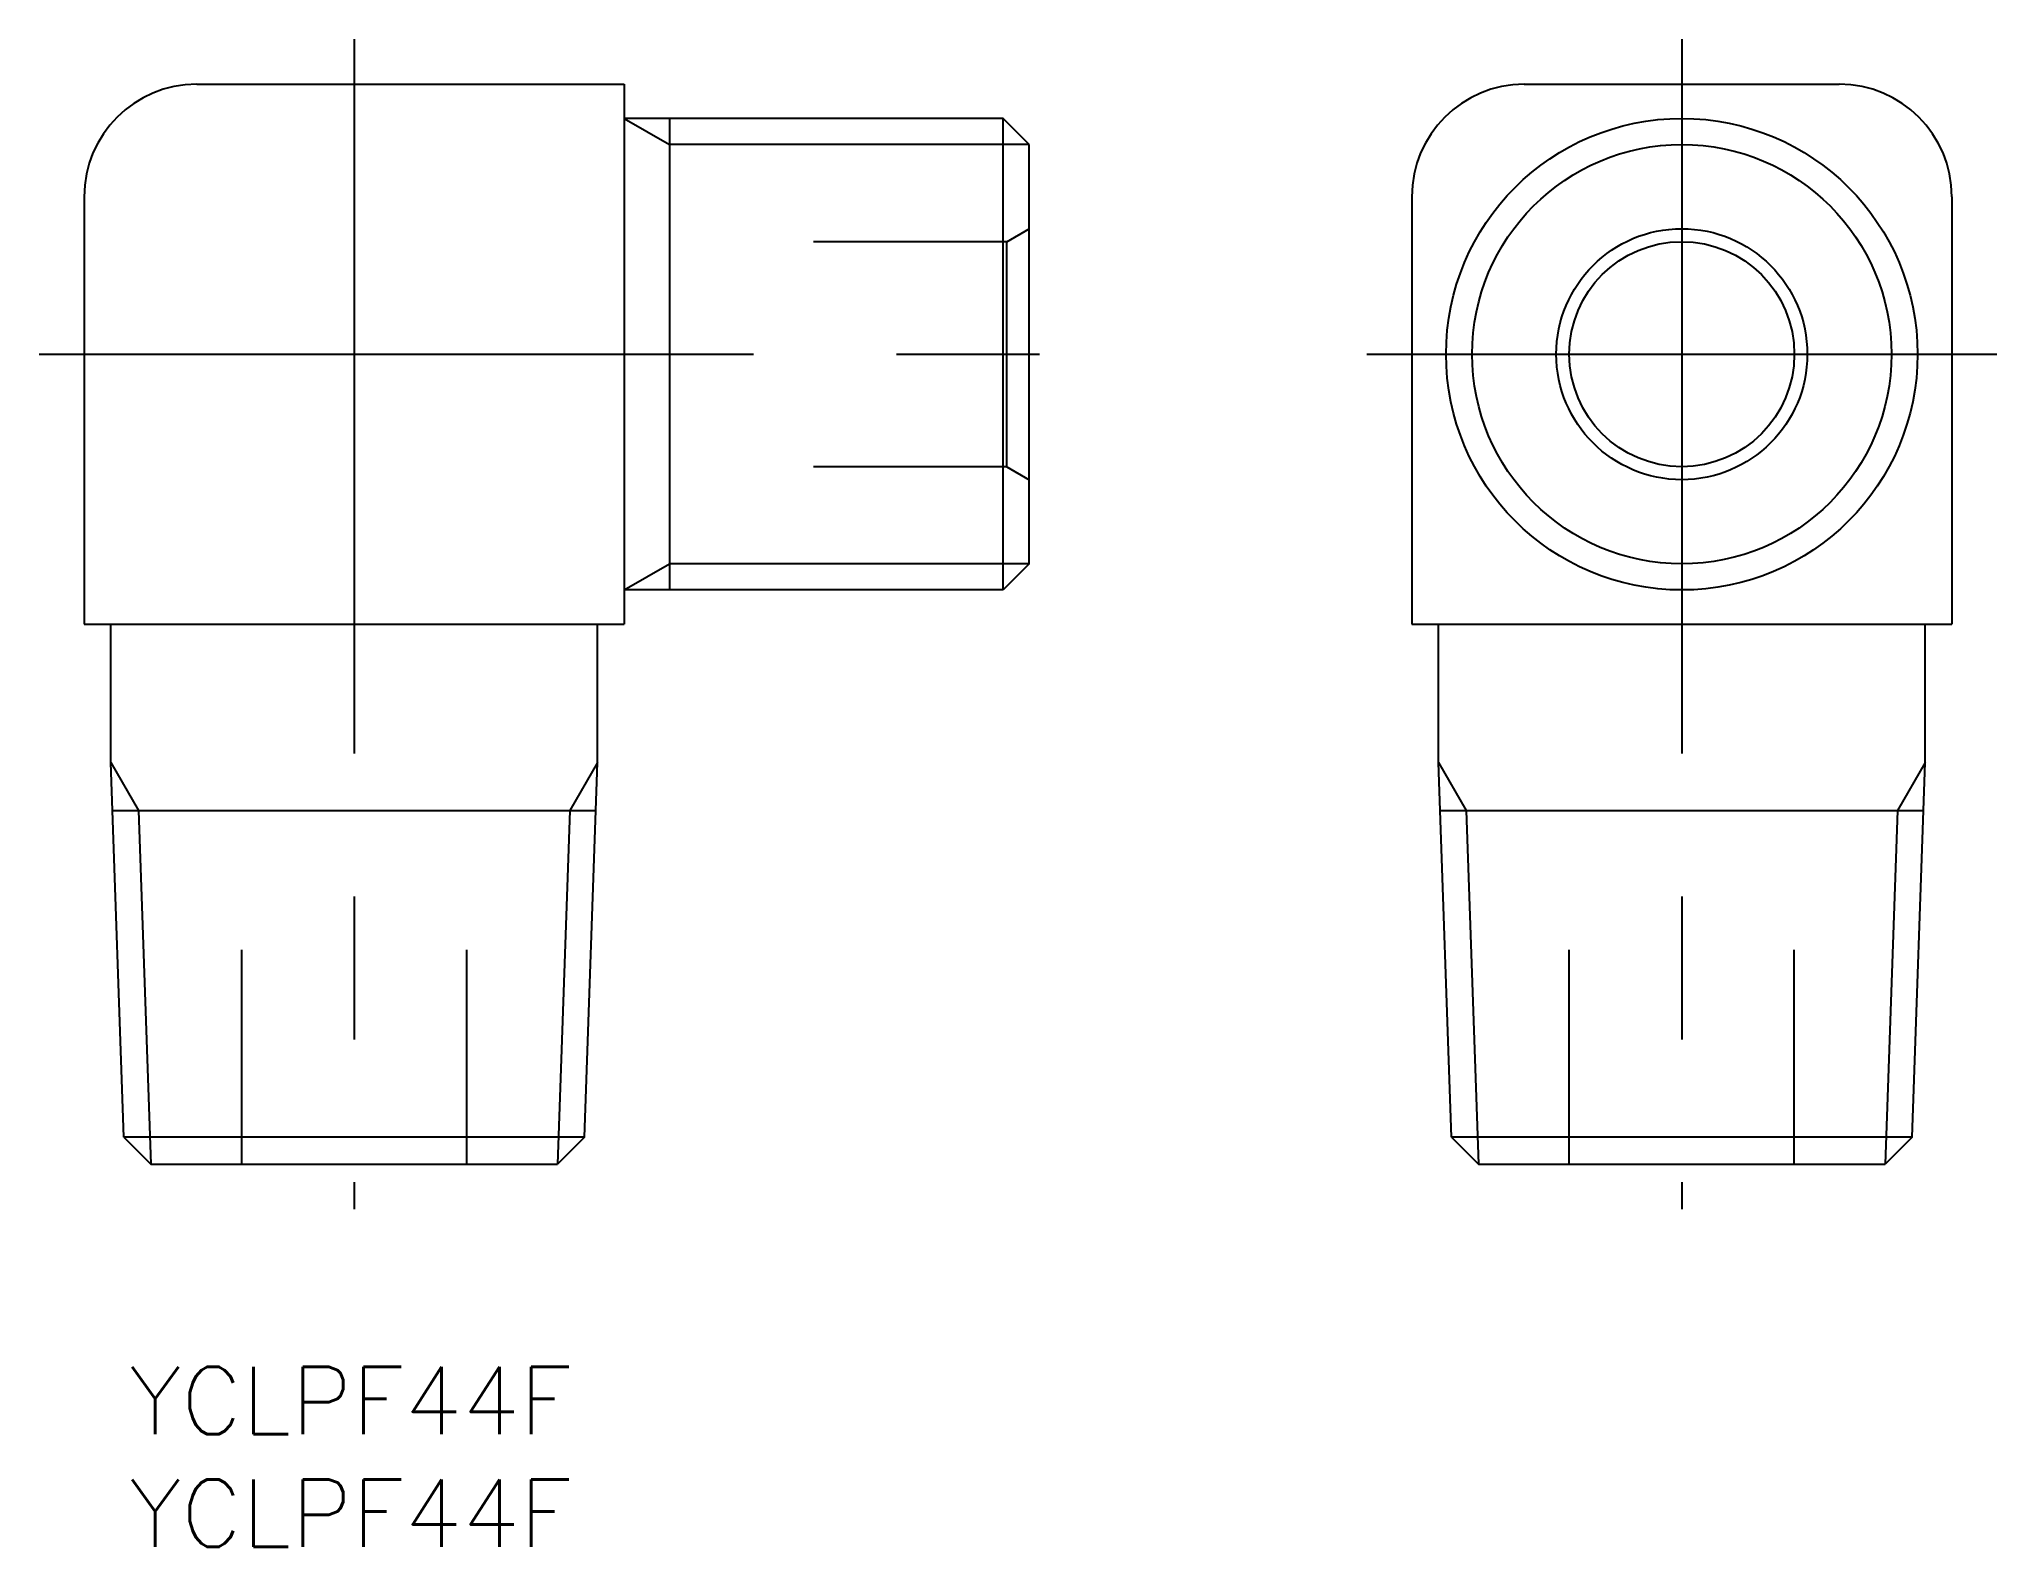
# Model space of a CAD drawing. Extents: x -14 to 73, y -53 to 14.
import ezdxf

# ---------------------------------------------------------------- set-up
doc = ezdxf.new("R2010")
doc.units = 0
doc.linetypes.add('CENTER', pattern=[50.8, 31.75, -6.35, 6.35, -6.35])
doc.linetypes.add('DASHED', pattern=[19.05, 12.7, -6.35])
doc.layers.get('0').update_dxf_attribs({"linetype": 'CONTINUOUS'})
doc.layers.add('CENTER', color=1, linetype='CENTER')
doc.styles.get("Standard").update_dxf_attribs({"font": 'txt.shx', "height": 3, "bigfont": 'bigfont.shx'})

msp = doc.modelspace()

# ---------------------------------------------------------------- linework, layer by layer
at = {"color": 7, "linetype": 'CONTINUOUS'}
for p, q in [((-7, 12), (12, 12)), ((12, 12), (12, -12)), ((52, 12), (66, 12)), ((28.838, 10.478), (12, 10.478)), ((14.013, 10.478), (14.013, -10.477)), ((28.838, -10.477), (28.838, 10.478)), ((30, 9.316), (28.838, 10.478)), ((30, -9.315), (30, 9.316)), ((-12, 7), (-12, -12)), ((47, 7), (47, -12)), ((71, 7), (71, -12)), ((30, -9.315), (28.838, -10.477)), ((28.838, -10.477), (12, -10.477)), ((-12, -12), (12, -12)), ((-10.816, -18.139), (-10.816, -12)), ((10.816, -18.139), (10.816, -12)), ((47, -12), (71, -12)), ((48.184, -18.139), (48.184, -12)), ((69.816, -18.139), (69.816, -12)), ((-10.235, -34.796), (-10.816, -18.139)), ((10.235, -34.796), (10.816, -18.139)), ((48.765, -34.796), (48.184, -18.139)), ((69.235, -34.796), (69.816, -18.139)), ((-10.741, -20.282), (10.741, -20.282)), ((48.259, -20.282), (69.741, -20.282)), ((10.235, -34.796), (-10.235, -34.796)), ((-10.235, -34.796), (-9.031, -36)), ((10.235, -34.796), (9.031, -36)), ((69.235, -34.796), (48.765, -34.796)), ((48.765, -34.796), (49.969, -36)), ((69.235, -34.796), (68.031, -36)), ((-9.031, -36), (9.031, -36)), ((49.969, -36), (68.031, -36))]:
    msp.add_line(p, q, dxfattribs=at)
at = {"color": 3, "linetype": 'CONTINUOUS'}
for p, q in [((12, 10.478), (14.013, 9.316)), ((30, 9.316), (14.013, 9.316)), ((12, -10.477), (14.013, -9.315)), ((30, -9.315), (14.013, -9.315)), ((-10.816, -18.139), (-9.579, -20.282)), ((10.816, -18.139), (9.579, -20.282)), ((48.184, -18.139), (49.421, -20.282)), ((69.816, -18.139), (68.579, -20.282)), ((-9.579, -20.282), (-9.031, -36)), ((9.579, -20.282), (9.031, -36)), ((49.421, -20.282), (49.969, -36)), ((68.579, -20.282), (68.031, -36))]:
    msp.add_line(p, q, dxfattribs=at)
at = {"color": 3, "linetype": 'DASHED'}
for p, q in [((29, 5), (30, 5.577)), ((29, 5), (20.419, 5)), ((29, -5), (29, 5)), ((29, -5), (20.419, -5)), ((29, -5), (30, -5.577)), ((-5, -36), (-5, -26.468)), ((5, -36), (5, -26.468)), ((54, -36), (54, -26.468)), ((64, -36), (64, -26.468))]:
    msp.add_line(p, q, dxfattribs=at)
at = {"color": 7, "linetype": 'CONTINUOUS'}
for radius in [10.478, 5.577, 5]:
    msp.add_circle((59, 0), radius, dxfattribs=at)
at = {"color": 3, "linetype": 'CONTINUOUS'}
msp.add_circle((59, 0), 9.316, dxfattribs=at)
at = {"color": 7, "linetype": 'CONTINUOUS'}
for centre, start, end in [((-7, 7), 90, 180), ((52, 7), 90, 180), ((66, 7), 0, 90)]:
    msp.add_arc(centre, 5, start, end, dxfattribs=at)
at = {"layer": 'CENTER', "color": 1, "linetype": 'CENTER'}
for p, q in [((0, 14), (0, -38)), ((59, 14), (59, -38)), ((-14, 0), (32, 0)), ((45, 0), (73, 0))]:
    msp.add_line(p, q, dxfattribs=at)

# ---------------------------------------------------------------- texts
at = {"color": 7, "linetype": 'CONTINUOUS'}
for p in [(-10, -48), (-10, -53)]:
    msp.add_text('YCLPF44F', height=3, dxfattribs=at).set_placement(p)

doc.saveas('drawing.dxf')
